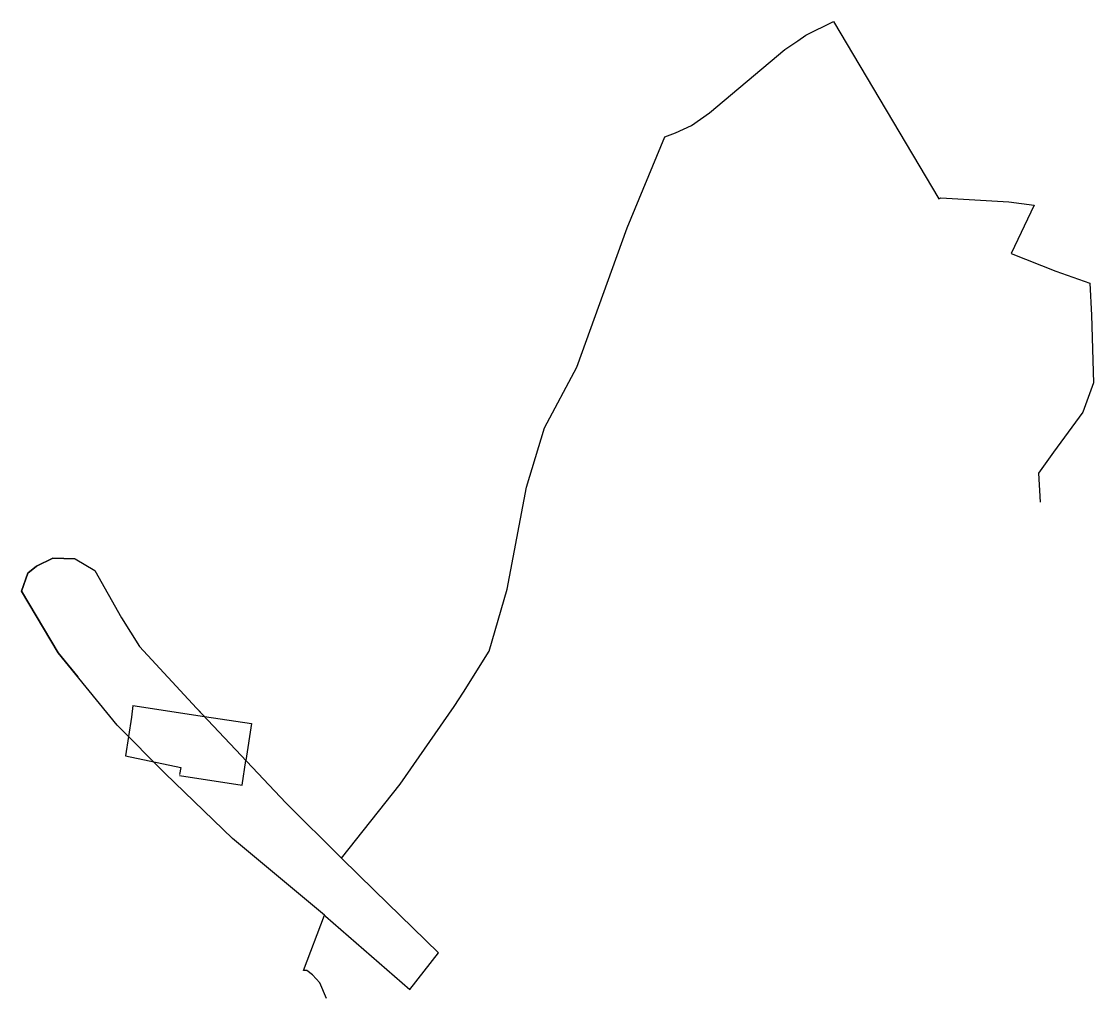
# Model space of a CAD drawing. Extents: x 547219 to 547809, y 1843284 to 1843823.
import ezdxf

# ---------------------------------------------------------------- set-up
doc = ezdxf.new("R2010")
doc.units = 0
doc.layers.add('Level 10', color=7, linetype='Continuous')
doc.layers.add('Level 30', color=7, linetype='Continuous')

msp = doc.modelspace()

# ---------------------------------------------------------------- linework, layer by layer
at = {"layer": 'Level 10'}
msp.add_line((547279.84, 1843445.66), (547319.29, 1843439.67), dxfattribs=at)
for points in [[(547247.85, 1843526.47), (547235.74, 1843526.96), (547226.88, 1843522.52), (547221.96, 1843518.58), (547218.51, 1843508.74), (547238.69, 1843474.75), (547249.48, 1843461.5)], [(547247.85, 1843526.47), (547248.05, 1843526.46), (547258.88, 1843520.06), (547273.64, 1843493.96), (547283.48, 1843478.22), (547314.98, 1843444.24), (547319.29, 1843439.67)], [(547279.84, 1843445.66), (547279.08, 1843439.21), (547277.46, 1843428.58), (547275.85, 1843417.95), (547306.22, 1843411.52), (547305.63, 1843407.64)], [(547319.29, 1843439.67), (547345.26, 1843435.72), (547342.17, 1843415.4)], [(547305.55, 1843407.08), (547340.11, 1843401.83), (547342.17, 1843415.4)], [(547394.89, 1843361.64), (547412.93, 1843343.77), (547448.33, 1843309.46)], [(547385.41, 1843330.16), (547386.07, 1843329.61), (547432.38, 1843289.14), (547448.33, 1843309.46)]]:
    msp.add_lwpolyline(points, dxfattribs=at)
at = {"layer": 'Level 30'}
msp.add_lwpolyline([(547386.477, 1843284.192), (547382.898, 1843292.953), (547378.922, 1843297.333), (547375.738, 1843299.713), (547373.833, 1843299.713), (547385.413, 1843330.166), (547334.678, 1843372.32), (547297.758, 1843408.274), (547271.182, 1843434.867), (547238.692, 1843474.75), (547218.509, 1843508.744), (547221.956, 1843518.585), (547226.881, 1843522.525), (547235.739, 1843526.965), (547247.848, 1843526.475), (547248.054, 1843526.465), (547258.876, 1843520.065), (547273.64, 1843493.962), (547283.481, 1843478.221), (547314.981, 1843444.247), (547364.199, 1843392.032), (547394.891, 1843361.639), (547427.109, 1843402.393), (547456.959, 1843445.068), (547461.991, 1843453.078), (547476.153, 1843475.64), (547486.101, 1843509.774), (547496.757, 1843565.949), (547506.713, 1843598.662), (547524.48, 1843632.086), (547546.742, 1843693.752), (547552.203, 1843708.883), (547572.898, 1843759.138), (547578.836, 1843761.238), (547587.687, 1843765.308), (547597.527, 1843772.339), (547605.61, 1843779.14), (547638.942, 1843807.202), (547646.101, 1843812.043), (547650.671, 1843815.133), (547665.848, 1843822.714), (547723.801, 1843724.905), (547725.03, 1843725.505), (547762.428, 1843723.374), (547776.318, 1843721.424), (547763.648, 1843694.732), (547788.286, 1843685.051), (547807.043, 1843678.44), (547807.859, 1843660.808), (547809.072, 1843623.575), (547803.158, 1843607.293), (547787.098, 1843585.281), (547778.809, 1843573.7), (547779.634, 1843557.748)], dxfattribs=at)

doc.saveas('drawing.dxf')
